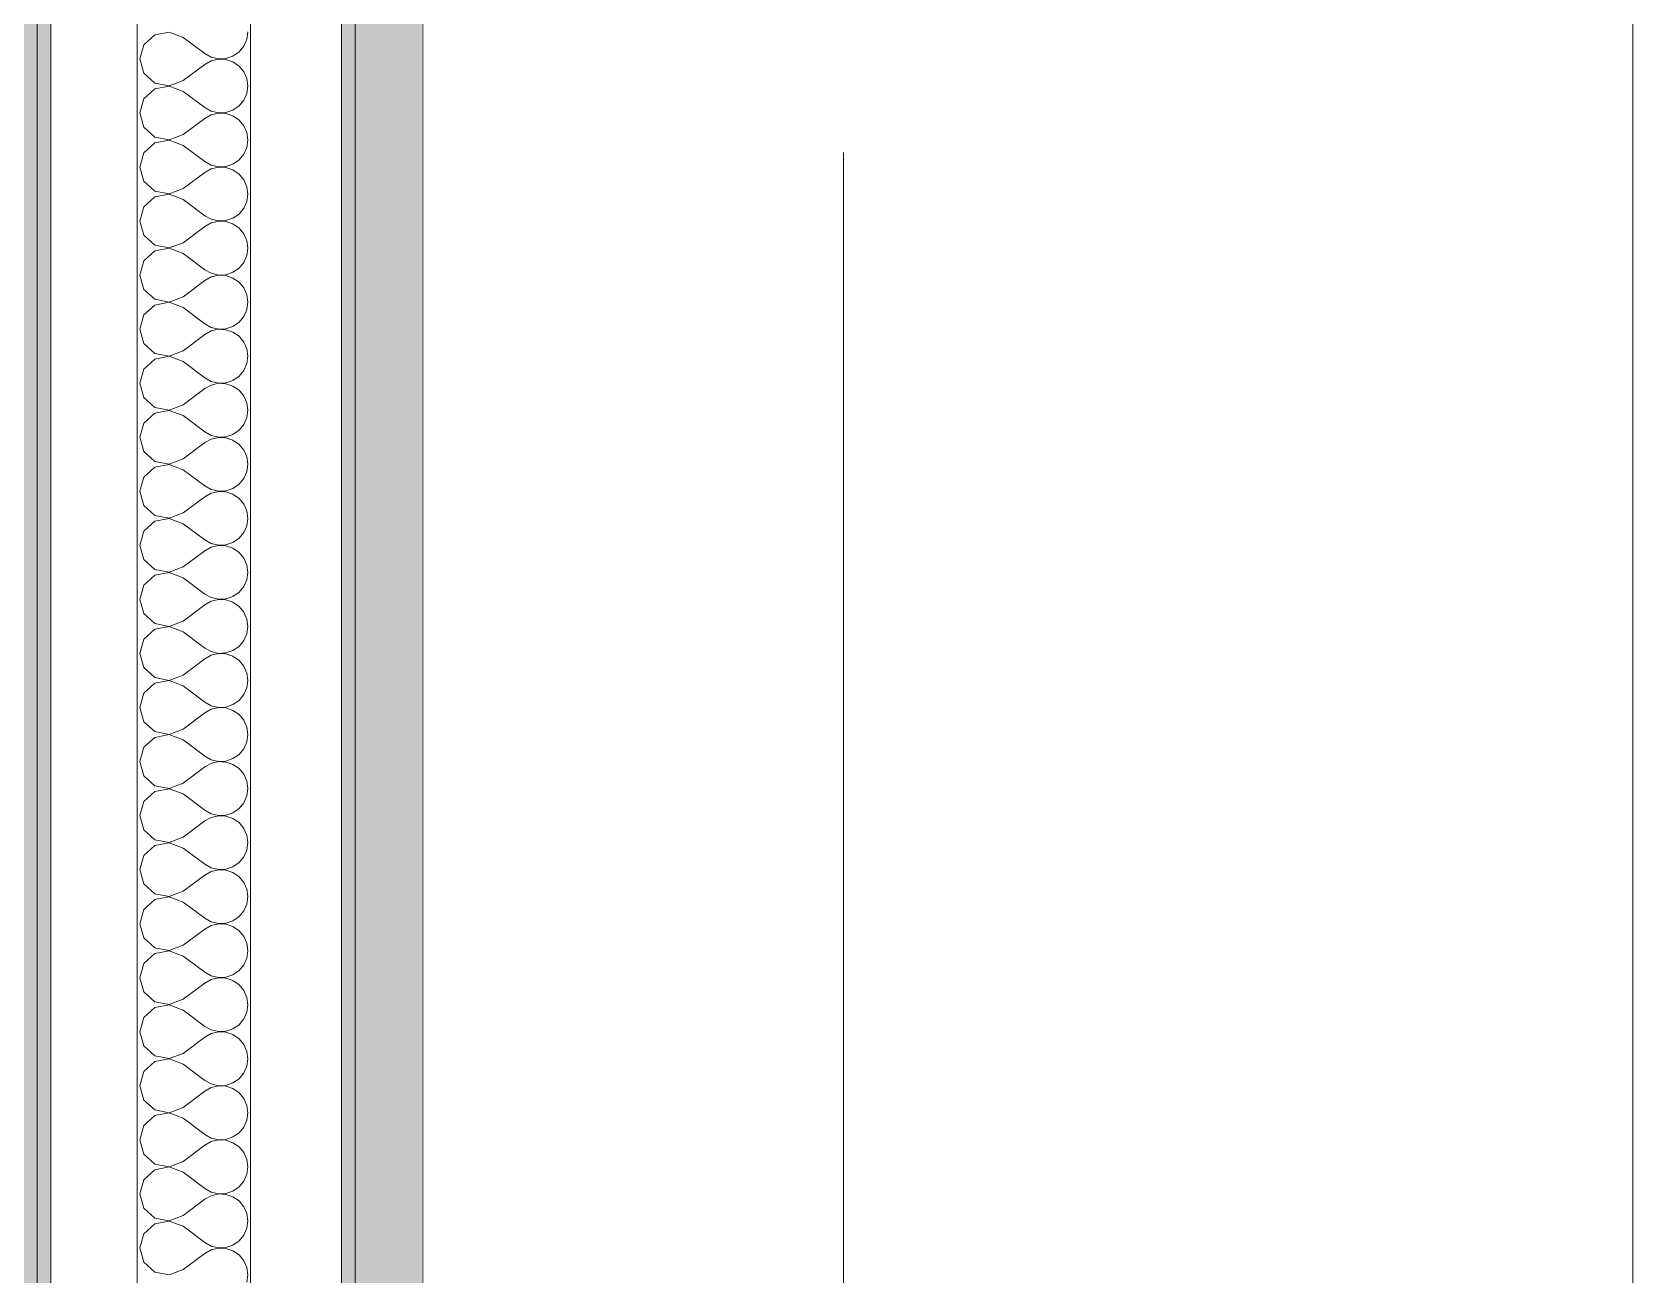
# Model space of a CAD drawing. Header units: millimetres. Extents: x -48147 to 1436659, y -488302 to 18123.
# Drawn here: x 1419576 to 1419928.4, y -478732.8 to -478459 of the extents above; entities that cross this region are included whole.
import ezdxf
from ezdxf.enums import TextEntityAlignment as Align

# ---------------------------------------------------------------- set-up
doc = ezdxf.new("R2010")
doc.units = ezdxf.units.MM
doc.header["$MEASUREMENT"] = 0
doc.linetypes.add('Double Dashed', pattern=[546.805537, 264.583325, -105.833328, 70.555556, -105.833328])
doc.linetypes.add('Wipeout_Contour', pattern=[1000, 0, -1000])
for name, color, linetype in [('A-25-M_Wall_Int', 7, 'Continuous'), ('New_A-15-MG_Structural_Grid_Phase_2', 7, 'Continuous'), ('New_A-25-M_Wall_Int', 7, 'Continuous')]:
    doc.layers.add(name, color=color, linetype=linetype)
doc.layers.add('A-25-M_Wall_Int_Pen_No__87', color=8, linetype='Continuous', lineweight=20)
doc.layers.add('New_A-25-M_Wall_Int_Pen_No__1', color=7, linetype='Continuous', lineweight=13)
doc.layers.add('New_A-15-MG_Structural_Grid_Phase_2_Pen_No__222', color=7, linetype='Continuous', lineweight=13, true_color=0x65af33)
doc.layers.add('New_A-25-M_Wall_Int_Pen_No__107', color=7, linetype='Continuous', lineweight=15, true_color=0xa6a6a6)
doc.styles.add('GENERATED_STYLE_2', font='')
doc.styles.get('GENERATED_STYLE_2').set_extended_font_data('Swis721 BT')

# ---------------------------------------------------------------- blocks, each defined once
blk = doc.blocks.new('*X360', base_point=(1424163.9, -483032.8))
at = {"layer": 'New_A-25-M_Wall_Int_Pen_No__107', "linetype": 'Continuous'}
for p, q in [((1419603, -478459.62), (1419600.6, -478461.81)), ((1419606.2, -478459.01), (1419603, -478459.62)), ((1419609.24, -478460.18), (1419606.2, -478459.01)), ((1419609.24, -478460.18), (1419614, -478463.75)), ((1419622.63, -478462.12), (1419623.3, -478460.61)), ((1419623.3, -478460.61), (1419623.52, -478458.99)), ((1419600.6, -478461.81), (1419599.71, -478464.94)), ((1419599.71, -478464.94), (1419600.6, -478468.07)), ((1419614, -478463.75), (1419615.44, -478464.54)), ((1419615.44, -478464.54), (1419617.04, -478464.92)), ((1419617.04, -478464.96), (1419615.44, -478465.34)), ((1419617.04, -478464.92), (1419618.68, -478464.84)), ((1419618.68, -478465.04), (1419617.04, -478464.96)), ((1419618.68, -478464.84), (1419620.23, -478464.31)), ((1419620.23, -478465.57), (1419618.68, -478465.04)), ((1419620.23, -478464.31), (1419621.59, -478463.38)), ((1419621.59, -478463.38), (1419622.63, -478462.12)), ((1419600.6, -478468.07), (1419603, -478470.26)), ((1419609.24, -478469.7), (1419614, -478466.13)), ((1419615.44, -478465.34), (1419614, -478466.13)), ((1419621.59, -478466.5), (1419620.23, -478465.57)), ((1419622.63, -478467.76), (1419621.59, -478466.5)), ((1419623.3, -478469.27), (1419622.63, -478467.76)), ((1419603, -478471.52), (1419600.6, -478473.72)), ((1419603, -478470.26), (1419606.2, -478470.87)), ((1419606.2, -478470.92), (1419603, -478471.52)), ((1419606.2, -478470.87), (1419609.24, -478469.7)), ((1419609.24, -478472.08), (1419606.2, -478470.92)), ((1419609.24, -478472.08), (1419614, -478475.65)), ((1419623.52, -478470.89), (1419623.3, -478469.27)), ((1419623.3, -478472.52), (1419623.52, -478470.89)), ((1419600.6, -478473.72), (1419599.71, -478476.84)), ((1419614, -478475.65), (1419615.44, -478476.45)), ((1419620.23, -478476.22), (1419621.59, -478475.29)), ((1419621.59, -478475.29), (1419622.63, -478474.02)), ((1419622.63, -478474.02), (1419623.3, -478472.52)), ((1419599.71, -478476.84), (1419600.6, -478479.97)), ((1419609.24, -478481.61), (1419614, -478478.04)), ((1419615.44, -478477.24), (1419614, -478478.04)), ((1419615.44, -478476.45), (1419617.04, -478476.82)), ((1419617.04, -478476.87), (1419615.44, -478477.24)), ((1419617.04, -478476.82), (1419618.68, -478476.74)), ((1419618.68, -478476.95), (1419617.04, -478476.87)), ((1419618.68, -478476.74), (1419620.23, -478476.22)), ((1419620.23, -478477.47), (1419618.68, -478476.95)), ((1419621.59, -478478.4), (1419620.23, -478477.47)), ((1419622.63, -478479.67), (1419621.59, -478478.4)), ((1419600.6, -478479.97), (1419603, -478482.17)), ((1419603, -478482.17), (1419606.2, -478482.77)), ((1419606.2, -478482.77), (1419609.24, -478481.61)), ((1419623.3, -478481.17), (1419622.63, -478479.67)), ((1419623.52, -478482.8), (1419623.3, -478481.17)), ((1419623.3, -478484.42), (1419623.52, -478482.8)), ((1419600.6, -478485.62), (1419599.71, -478488.75)), ((1419603, -478483.43), (1419600.6, -478485.62)), ((1419606.2, -478482.82), (1419603, -478483.43)), ((1419609.24, -478483.99), (1419606.2, -478482.82)), ((1419609.24, -478483.99), (1419614, -478487.56)), ((1419621.59, -478487.19), (1419622.63, -478485.93)), ((1419622.63, -478485.93), (1419623.3, -478484.42)), ((1419599.71, -478488.75), (1419600.6, -478491.88)), ((1419614, -478487.56), (1419615.44, -478488.35)), ((1419615.44, -478489.15), (1419614, -478489.94)), ((1419615.44, -478488.35), (1419617.04, -478488.73)), ((1419617.04, -478488.77), (1419615.44, -478489.15)), ((1419617.04, -478488.73), (1419618.68, -478488.65)), ((1419618.68, -478488.85), (1419617.04, -478488.77)), ((1419618.68, -478488.65), (1419620.23, -478488.12)), ((1419620.23, -478489.38), (1419618.68, -478488.85)), ((1419620.23, -478488.12), (1419621.59, -478487.19)), ((1419621.59, -478490.31), (1419620.23, -478489.38)), ((1419600.6, -478491.88), (1419603, -478494.07)), ((1419609.24, -478493.51), (1419614, -478489.94)), ((1419622.63, -478491.57), (1419621.59, -478490.31)), ((1419623.3, -478493.08), (1419622.63, -478491.57)), ((1419623.52, -478494.7), (1419623.3, -478493.08)), ((1419603, -478495.33), (1419600.6, -478497.52)), ((1419603, -478494.07), (1419606.2, -478494.68)), ((1419606.2, -478494.73), (1419603, -478495.33)), ((1419606.2, -478494.68), (1419609.24, -478493.51)), ((1419609.24, -478495.89), (1419606.2, -478494.73)), ((1419609.24, -478495.89), (1419614, -478499.46)), ((1419622.63, -478497.83), (1419623.3, -478496.33)), ((1419623.3, -478496.33), (1419623.52, -478494.7)), ((1419600.6, -478497.52), (1419599.71, -478500.65)), ((1419614, -478499.46), (1419615.44, -478500.26)), ((1419615.44, -478500.26), (1419617.04, -478500.63)), ((1419618.68, -478500.55), (1419620.23, -478500.03)), ((1419620.23, -478500.03), (1419621.59, -478499.1)), ((1419621.59, -478499.1), (1419622.63, -478497.83)), ((1419599.71, -478500.65), (1419600.6, -478503.78)), ((1419600.6, -478503.78), (1419603, -478505.98)), ((1419609.24, -478505.42), (1419614, -478501.84)), ((1419615.44, -478501.05), (1419614, -478501.84)), ((1419617.04, -478500.68), (1419615.44, -478501.05)), ((1419617.04, -478500.63), (1419618.68, -478500.55)), ((1419618.68, -478500.76), (1419617.04, -478500.68)), ((1419620.23, -478501.28), (1419618.68, -478500.76)), ((1419621.59, -478502.21), (1419620.23, -478501.28)), ((1419622.63, -478503.48), (1419621.59, -478502.21)), ((1419623.3, -478504.98), (1419622.63, -478503.48)), ((1419603, -478507.23), (1419600.6, -478509.43)), ((1419603, -478505.98), (1419606.2, -478506.58)), ((1419606.2, -478506.63), (1419603, -478507.23)), ((1419606.2, -478506.58), (1419609.24, -478505.42)), ((1419609.24, -478507.8), (1419606.2, -478506.63)), ((1419623.52, -478506.61), (1419623.3, -478504.98)), ((1419623.3, -478508.23), (1419623.52, -478506.61)), ((1419600.6, -478509.43), (1419599.71, -478512.56)), ((1419609.24, -478507.8), (1419614, -478511.37)), ((1419620.23, -478511.93), (1419621.59, -478511)), ((1419621.59, -478511), (1419622.63, -478509.74)), ((1419622.63, -478509.74), (1419623.3, -478508.23)), ((1419599.71, -478512.56), (1419600.6, -478515.69)), ((1419609.24, -478517.32), (1419614, -478513.75)), ((1419614, -478511.37), (1419615.44, -478512.16)), ((1419615.44, -478512.95), (1419614, -478513.75)), ((1419615.44, -478512.16), (1419617.04, -478512.53)), ((1419617.04, -478512.58), (1419615.44, -478512.95)), ((1419617.04, -478512.53), (1419618.68, -478512.46)), ((1419618.68, -478512.66), (1419617.04, -478512.58)), ((1419618.68, -478512.46), (1419620.23, -478511.93)), ((1419620.23, -478513.19), (1419618.68, -478512.66)), ((1419621.59, -478514.12), (1419620.23, -478513.19)), ((1419622.63, -478515.38), (1419621.59, -478514.12)), ((1419600.6, -478515.69), (1419603, -478517.88)), ((1419603, -478517.88), (1419606.2, -478518.49)), ((1419606.2, -478518.49), (1419609.24, -478517.32)), ((1419623.3, -478516.88), (1419622.63, -478515.38)), ((1419623.52, -478518.51), (1419623.3, -478516.88)), ((1419600.6, -478521.33), (1419599.71, -478524.46)), ((1419603, -478519.14), (1419600.6, -478521.33)), ((1419606.2, -478518.54), (1419603, -478519.14)), ((1419609.24, -478519.7), (1419606.2, -478518.54)), ((1419609.24, -478519.7), (1419614, -478523.27)), ((1419622.63, -478521.64), (1419623.3, -478520.14)), ((1419623.3, -478520.14), (1419623.52, -478518.51)), ((1419599.71, -478524.46), (1419600.6, -478527.59)), ((1419614, -478523.27), (1419615.44, -478524.07)), ((1419615.44, -478524.86), (1419614, -478525.65)), ((1419615.44, -478524.07), (1419617.04, -478524.44)), ((1419617.04, -478524.49), (1419615.44, -478524.86)), ((1419617.04, -478524.44), (1419618.68, -478524.36)), ((1419618.68, -478524.57), (1419617.04, -478524.49)), ((1419618.68, -478524.36), (1419620.23, -478523.84)), ((1419620.23, -478525.09), (1419618.68, -478524.57)), ((1419620.23, -478523.84), (1419621.59, -478522.91)), ((1419621.59, -478526.02), (1419620.23, -478525.09)), ((1419621.59, -478522.91), (1419622.63, -478521.64)), ((1419600.6, -478527.59), (1419603, -478529.79)), ((1419609.24, -478529.23), (1419614, -478525.65)), ((1419622.63, -478527.29), (1419621.59, -478526.02)), ((1419623.3, -478528.79), (1419622.63, -478527.29)), ((1419603, -478531.04), (1419600.6, -478533.24)), ((1419603, -478529.79), (1419606.2, -478530.39)), ((1419606.2, -478530.44), (1419603, -478531.04)), ((1419606.2, -478530.39), (1419609.24, -478529.23)), ((1419609.24, -478531.61), (1419606.2, -478530.44)), ((1419609.24, -478531.61), (1419614, -478535.18)), ((1419622.63, -478533.55), (1419623.3, -478532.04)), ((1419623.52, -478530.42), (1419623.3, -478528.79)), ((1419623.3, -478532.04), (1419623.52, -478530.42)), ((1419600.6, -478533.24), (1419599.71, -478536.37)), ((1419614, -478535.18), (1419615.44, -478535.97)), ((1419620.23, -478535.74), (1419621.59, -478534.81)), ((1419621.59, -478534.81), (1419622.63, -478533.55)), ((1419599.71, -478536.37), (1419600.6, -478539.5)), ((1419609.24, -478541.13), (1419614, -478537.56)), ((1419615.44, -478536.76), (1419614, -478537.56)), ((1419615.44, -478535.97), (1419617.04, -478536.34)), ((1419617.04, -478536.39), (1419615.44, -478536.76)), ((1419617.04, -478536.34), (1419618.68, -478536.26)), ((1419618.68, -478536.47), (1419617.04, -478536.39)), ((1419618.68, -478536.26), (1419620.23, -478535.74)), ((1419620.23, -478537), (1419618.68, -478536.47)), ((1419621.59, -478537.93), (1419620.23, -478537)), ((1419622.63, -478539.19), (1419621.59, -478537.93)), ((1419623.3, -478540.69), (1419622.63, -478539.19)), ((1419600.6, -478539.5), (1419603, -478541.69)), ((1419603, -478541.69), (1419606.2, -478542.3)), ((1419606.2, -478542.34), (1419603, -478542.95)), ((1419606.2, -478542.3), (1419609.24, -478541.13)), ((1419609.24, -478543.51), (1419606.2, -478542.34)), ((1419623.52, -478542.32), (1419623.3, -478540.69)), ((1419623.3, -478543.95), (1419623.52, -478542.32)), ((1419600.6, -478545.14), (1419599.71, -478548.27)), ((1419603, -478542.95), (1419600.6, -478545.14)), ((1419609.24, -478543.51), (1419614, -478547.08)), ((1419621.59, -478546.71), (1419622.63, -478545.45)), ((1419622.63, -478545.45), (1419623.3, -478543.95)), ((1419599.71, -478548.27), (1419600.6, -478551.4)), ((1419609.24, -478553.04), (1419614, -478549.46)), ((1419614, -478547.08), (1419615.44, -478547.88)), ((1419615.44, -478548.67), (1419614, -478549.46)), ((1419615.44, -478547.88), (1419617.04, -478548.25)), ((1419617.04, -478548.3), (1419615.44, -478548.67)), ((1419617.04, -478548.25), (1419618.68, -478548.17)), ((1419618.68, -478548.38), (1419617.04, -478548.3)), ((1419618.68, -478548.17), (1419620.23, -478547.64)), ((1419620.23, -478548.9), (1419618.68, -478548.38)), ((1419620.23, -478547.64), (1419621.59, -478546.71)), ((1419621.59, -478549.83), (1419620.23, -478548.9)), ((1419600.6, -478551.4), (1419603, -478553.6)), ((1419606.2, -478554.2), (1419609.24, -478553.04)), ((1419622.63, -478551.1), (1419621.59, -478549.83)), ((1419623.3, -478552.6), (1419622.63, -478551.1)), ((1419623.52, -478554.23), (1419623.3, -478552.6)), ((1419603, -478554.85), (1419600.6, -478557.05)), ((1419603, -478553.6), (1419606.2, -478554.2)), ((1419606.2, -478554.25), (1419603, -478554.85)), ((1419609.24, -478555.42), (1419606.2, -478554.25)), ((1419609.24, -478555.42), (1419614, -478558.99)), ((1419622.63, -478557.35), (1419623.3, -478555.85)), ((1419623.3, -478555.85), (1419623.52, -478554.23)), ((1419600.6, -478557.05), (1419599.71, -478560.18)), ((1419599.71, -478560.18), (1419600.6, -478563.31)), ((1419614, -478558.99), (1419615.44, -478559.78)), ((1419615.44, -478559.78), (1419617.04, -478560.15)), ((1419617.04, -478560.2), (1419615.44, -478560.57)), ((1419617.04, -478560.15), (1419618.68, -478560.07)), ((1419618.68, -478560.28), (1419617.04, -478560.2)), ((1419618.68, -478560.07), (1419620.23, -478559.55)), ((1419620.23, -478560.81), (1419618.68, -478560.28)), ((1419620.23, -478559.55), (1419621.59, -478558.62)), ((1419621.59, -478558.62), (1419622.63, -478557.35)), ((1419600.6, -478563.31), (1419603, -478565.5)), ((1419609.24, -478564.94), (1419614, -478561.37)), ((1419615.44, -478560.57), (1419614, -478561.37)), ((1419621.59, -478561.74), (1419620.23, -478560.81)), ((1419622.63, -478563), (1419621.59, -478561.74)), ((1419623.3, -478564.5), (1419622.63, -478563)), ((1419603, -478566.76), (1419600.6, -478568.95)), ((1419603, -478565.5), (1419606.2, -478566.11)), ((1419606.2, -478566.15), (1419603, -478566.76)), ((1419606.2, -478566.11), (1419609.24, -478564.94)), ((1419609.24, -478567.32), (1419606.2, -478566.15)), ((1419609.24, -478567.32), (1419614, -478570.89)), ((1419623.52, -478566.13), (1419623.3, -478564.5)), ((1419623.3, -478567.76), (1419623.52, -478566.13)), ((1419600.6, -478568.95), (1419599.71, -478572.08)), ((1419614, -478570.89), (1419615.44, -478571.69)), ((1419620.23, -478571.45), (1419621.59, -478570.52)), ((1419621.59, -478570.52), (1419622.63, -478569.26)), ((1419622.63, -478569.26), (1419623.3, -478567.76)), ((1419599.71, -478572.08), (1419600.6, -478575.21)), ((1419609.24, -478576.84), (1419614, -478573.27)), ((1419615.44, -478572.48), (1419614, -478573.27)), ((1419615.44, -478571.69), (1419617.04, -478572.06)), ((1419617.04, -478572.11), (1419615.44, -478572.48)), ((1419617.04, -478572.06), (1419618.68, -478571.98)), ((1419618.68, -478572.19), (1419617.04, -478572.11)), ((1419618.68, -478571.98), (1419620.23, -478571.45)), ((1419620.23, -478572.71), (1419618.68, -478572.19)), ((1419621.59, -478573.64), (1419620.23, -478572.71)), ((1419622.63, -478574.91), (1419621.59, -478573.64)), ((1419600.6, -478575.21), (1419603, -478577.41)), ((1419603, -478577.41), (1419606.2, -478578.01)), ((1419606.2, -478578.01), (1419609.24, -478576.84)), ((1419623.3, -478576.41), (1419622.63, -478574.91)), ((1419623.52, -478578.04), (1419623.3, -478576.41)), ((1419600.6, -478580.86), (1419599.71, -478583.99)), ((1419603, -478578.66), (1419600.6, -478580.86)), ((1419606.2, -478578.06), (1419603, -478578.66)), ((1419609.24, -478579.23), (1419606.2, -478578.06)), ((1419609.24, -478579.23), (1419614, -478582.8)), ((1419621.59, -478582.43), (1419622.63, -478581.16)), ((1419622.63, -478581.16), (1419623.3, -478579.66)), ((1419623.3, -478579.66), (1419623.52, -478578.04)), ((1419599.71, -478583.99), (1419600.6, -478587.12)), ((1419614, -478582.8), (1419615.44, -478583.59)), ((1419615.44, -478584.38), (1419614, -478585.18)), ((1419615.44, -478583.59), (1419617.04, -478583.96)), ((1419617.04, -478584.01), (1419615.44, -478584.38)), ((1419617.04, -478583.96), (1419618.68, -478583.88)), ((1419618.68, -478584.09), (1419617.04, -478584.01)), ((1419618.68, -478583.88), (1419620.23, -478583.36)), ((1419620.23, -478584.62), (1419618.68, -478584.09)), ((1419620.23, -478583.36), (1419621.59, -478582.43)), ((1419621.59, -478585.55), (1419620.23, -478584.62)), ((1419600.6, -478587.12), (1419603, -478589.31)), ((1419609.24, -478588.75), (1419614, -478585.18)), ((1419622.63, -478586.81), (1419621.59, -478585.55)), ((1419623.3, -478588.31), (1419622.63, -478586.81)), ((1419623.52, -478589.94), (1419623.3, -478588.31)), ((1419603, -478590.57), (1419600.6, -478592.76)), ((1419603, -478589.31), (1419606.2, -478589.92)), ((1419606.2, -478589.96), (1419603, -478590.57)), ((1419606.2, -478589.92), (1419609.24, -478588.75)), ((1419609.24, -478591.13), (1419606.2, -478589.96)), ((1419609.24, -478591.13), (1419614, -478594.7)), ((1419622.63, -478593.07), (1419623.3, -478591.57)), ((1419623.3, -478591.57), (1419623.52, -478589.94)), ((1419600.6, -478592.76), (1419599.71, -478595.89)), ((1419614, -478594.7), (1419615.44, -478595.5)), ((1419615.44, -478595.5), (1419617.04, -478595.87)), ((1419618.68, -478595.79), (1419620.23, -478595.26)), ((1419620.23, -478595.26), (1419621.59, -478594.33)), ((1419621.59, -478594.33), (1419622.63, -478593.07)), ((1419599.71, -478595.89), (1419600.6, -478599.02)), ((1419600.6, -478599.02), (1419603, -478601.22)), ((1419609.24, -478600.65), (1419614, -478597.08)), ((1419615.44, -478596.29), (1419614, -478597.08)), ((1419617.04, -478595.92), (1419615.44, -478596.29)), ((1419617.04, -478595.87), (1419618.68, -478595.79)), ((1419618.68, -478596), (1419617.04, -478595.92)), ((1419620.23, -478596.52), (1419618.68, -478596)), ((1419621.59, -478597.45), (1419620.23, -478596.52)), ((1419622.63, -478598.72), (1419621.59, -478597.45)), ((1419623.3, -478600.22), (1419622.63, -478598.72)), ((1419603, -478602.47), (1419600.6, -478604.67)), ((1419603, -478601.22), (1419606.2, -478601.82)), ((1419606.2, -478601.87), (1419603, -478602.47)), ((1419606.2, -478601.82), (1419609.24, -478600.65)), ((1419609.24, -478603.04), (1419606.2, -478601.87)), ((1419623.52, -478601.84), (1419623.3, -478600.22)), ((1419623.3, -478603.47), (1419623.52, -478601.84)), ((1419600.6, -478604.67), (1419599.71, -478607.8)), ((1419609.24, -478603.04), (1419614, -478606.61)), ((1419621.59, -478606.24), (1419622.63, -478604.97)), ((1419622.63, -478604.97), (1419623.3, -478603.47)), ((1419599.71, -478607.8), (1419600.6, -478610.93)), ((1419609.24, -478612.56), (1419614, -478608.99)), ((1419614, -478606.61), (1419615.44, -478607.4)), ((1419615.44, -478608.19), (1419614, -478608.99)), ((1419615.44, -478607.4), (1419617.04, -478607.77)), ((1419617.04, -478607.82), (1419615.44, -478608.19)), ((1419617.04, -478607.77), (1419618.68, -478607.69)), ((1419618.68, -478607.9), (1419617.04, -478607.82)), ((1419618.68, -478607.69), (1419620.23, -478607.17)), ((1419620.23, -478608.43), (1419618.68, -478607.9)), ((1419620.23, -478607.17), (1419621.59, -478606.24)), ((1419621.59, -478609.36), (1419620.23, -478608.43)), ((1419622.63, -478610.62), (1419621.59, -478609.36)), ((1419600.6, -478610.93), (1419603, -478613.12)), ((1419603, -478613.12), (1419606.2, -478613.73)), ((1419606.2, -478613.73), (1419609.24, -478612.56)), ((1419623.3, -478612.12), (1419622.63, -478610.62)), ((1419623.52, -478613.75), (1419623.3, -478612.12)), ((1419600.6, -478616.57), (1419599.71, -478619.7)), ((1419603, -478614.38), (1419600.6, -478616.57)), ((1419606.2, -478613.77), (1419603, -478614.38)), ((1419609.24, -478614.94), (1419606.2, -478613.77)), ((1419609.24, -478614.94), (1419614, -478618.51)), ((1419622.63, -478616.88), (1419623.3, -478615.38)), ((1419623.3, -478615.38), (1419623.52, -478613.75)), ((1419599.71, -478619.7), (1419600.6, -478622.83)), ((1419614, -478618.51), (1419615.44, -478619.31)), ((1419615.44, -478620.1), (1419614, -478620.89)), ((1419615.44, -478619.31), (1419617.04, -478619.68)), ((1419617.04, -478619.73), (1419615.44, -478620.1)), ((1419617.04, -478619.68), (1419618.68, -478619.6)), ((1419618.68, -478619.81), (1419617.04, -478619.73)), ((1419618.68, -478619.6), (1419620.23, -478619.07)), ((1419620.23, -478620.33), (1419618.68, -478619.81)), ((1419620.23, -478619.07), (1419621.59, -478618.14)), ((1419621.59, -478618.14), (1419622.63, -478616.88)), ((1419600.6, -478622.83), (1419603, -478625.03)), ((1419609.24, -478624.46), (1419614, -478620.89)), ((1419621.59, -478621.26), (1419620.23, -478620.33)), ((1419622.63, -478622.52), (1419621.59, -478621.26)), ((1419623.3, -478624.03), (1419622.63, -478622.52)), ((1419603, -478626.28), (1419600.6, -478628.48)), ((1419603, -478625.03), (1419606.2, -478625.63)), ((1419606.2, -478625.68), (1419603, -478626.28)), ((1419606.2, -478625.63), (1419609.24, -478624.46)), ((1419609.24, -478626.84), (1419606.2, -478625.68)), ((1419609.24, -478626.84), (1419614, -478630.42)), ((1419622.63, -478628.78), (1419623.3, -478627.28)), ((1419623.52, -478625.65), (1419623.3, -478624.03)), ((1419623.3, -478627.28), (1419623.52, -478625.65)), ((1419600.6, -478628.48), (1419599.71, -478631.61)), ((1419614, -478630.42), (1419615.44, -478631.21)), ((1419620.23, -478630.98), (1419621.59, -478630.05)), ((1419621.59, -478630.05), (1419622.63, -478628.78)), ((1419599.71, -478631.61), (1419600.6, -478634.74)), ((1419609.24, -478636.37), (1419614, -478632.8)), ((1419615.44, -478632), (1419614, -478632.8)), ((1419615.44, -478631.21), (1419617.04, -478631.58)), ((1419617.04, -478631.63), (1419615.44, -478632)), ((1419617.04, -478631.58), (1419618.68, -478631.5)), ((1419618.68, -478631.71), (1419617.04, -478631.63)), ((1419618.68, -478631.5), (1419620.23, -478630.98)), ((1419620.23, -478632.23), (1419618.68, -478631.71)), ((1419621.59, -478633.16), (1419620.23, -478632.23)), ((1419622.63, -478634.43), (1419621.59, -478633.16)), ((1419600.6, -478634.74), (1419603, -478636.93)), ((1419603, -478636.93), (1419606.2, -478637.53)), ((1419606.2, -478637.58), (1419603, -478638.19)), ((1419606.2, -478637.53), (1419609.24, -478636.37)), ((1419609.24, -478638.75), (1419606.2, -478637.58)), ((1419623.3, -478635.93), (1419622.63, -478634.43)), ((1419623.52, -478637.56), (1419623.3, -478635.93)), ((1419623.3, -478639.19), (1419623.52, -478637.56)), ((1419600.6, -478640.38), (1419599.71, -478643.51)), ((1419603, -478638.19), (1419600.6, -478640.38)), ((1419609.24, -478638.75), (1419614, -478642.32)), ((1419621.59, -478641.95), (1419622.63, -478640.69)), ((1419622.63, -478640.69), (1419623.3, -478639.19)), ((1419599.71, -478643.51), (1419600.6, -478646.64)), ((1419609.24, -478648.27), (1419614, -478644.7)), ((1419614, -478642.32), (1419615.44, -478643.12)), ((1419615.44, -478643.91), (1419614, -478644.7)), ((1419615.44, -478643.12), (1419617.04, -478643.49)), ((1419617.04, -478643.54), (1419615.44, -478643.91)), ((1419617.04, -478643.49), (1419618.68, -478643.41)), ((1419618.68, -478643.61), (1419617.04, -478643.54)), ((1419618.68, -478643.41), (1419620.23, -478642.88)), ((1419620.23, -478644.14), (1419618.68, -478643.61)), ((1419620.23, -478642.88), (1419621.59, -478641.95)), ((1419621.59, -478645.07), (1419620.23, -478644.14)), ((1419600.6, -478646.64), (1419603, -478648.84)), ((1419606.2, -478649.44), (1419609.24, -478648.27)), ((1419622.63, -478646.33), (1419621.59, -478645.07)), ((1419623.3, -478647.84), (1419622.63, -478646.33)), ((1419623.52, -478649.46), (1419623.3, -478647.84)), ((1419603, -478650.09), (1419600.6, -478652.29)), ((1419603, -478648.84), (1419606.2, -478649.44)), ((1419606.2, -478649.49), (1419603, -478650.09)), ((1419609.24, -478650.65), (1419606.2, -478649.49)), ((1419609.24, -478650.65), (1419614, -478654.23)), ((1419622.63, -478652.59), (1419623.3, -478651.09)), ((1419623.3, -478651.09), (1419623.52, -478649.46)), ((1419600.6, -478652.29), (1419599.71, -478655.42)), ((1419599.71, -478655.42), (1419600.6, -478658.55)), ((1419614, -478654.23), (1419615.44, -478655.02)), ((1419615.44, -478655.02), (1419617.04, -478655.39)), ((1419617.04, -478655.44), (1419615.44, -478655.81)), ((1419617.04, -478655.39), (1419618.68, -478655.31)), ((1419618.68, -478655.52), (1419617.04, -478655.44)), ((1419618.68, -478655.31), (1419620.23, -478654.79)), ((1419620.23, -478654.79), (1419621.59, -478653.86)), ((1419621.59, -478653.86), (1419622.63, -478652.59)), ((1419600.6, -478658.55), (1419603, -478660.74)), ((1419609.24, -478660.18), (1419614, -478656.61)), ((1419615.44, -478655.81), (1419614, -478656.61)), ((1419620.23, -478656.04), (1419618.68, -478655.52)), ((1419621.59, -478656.97), (1419620.23, -478656.04)), ((1419622.63, -478658.24), (1419621.59, -478656.97)), ((1419623.3, -478659.74), (1419622.63, -478658.24)), ((1419603, -478662), (1419600.6, -478664.19)), ((1419603, -478660.74), (1419606.2, -478661.34)), ((1419606.2, -478661.39), (1419603, -478662)), ((1419606.2, -478661.34), (1419609.24, -478660.18)), ((1419609.24, -478662.56), (1419606.2, -478661.39)), ((1419609.24, -478662.56), (1419614, -478666.13)), ((1419623.52, -478661.37), (1419623.3, -478659.74)), ((1419623.3, -478662.99), (1419623.52, -478661.37)), ((1419600.6, -478664.19), (1419599.71, -478667.32)), ((1419620.23, -478666.69), (1419621.59, -478665.76)), ((1419621.59, -478665.76), (1419622.63, -478664.5)), ((1419622.63, -478664.5), (1419623.3, -478662.99)), ((1419599.71, -478667.32), (1419600.6, -478670.45)), ((1419609.24, -478672.08), (1419614, -478668.51)), ((1419614, -478666.13), (1419615.44, -478666.92)), ((1419615.44, -478667.72), (1419614, -478668.51)), ((1419615.44, -478666.92), (1419617.04, -478667.3)), ((1419617.04, -478667.34), (1419615.44, -478667.72)), ((1419617.04, -478667.3), (1419618.68, -478667.22)), ((1419618.68, -478667.42), (1419617.04, -478667.34)), ((1419618.68, -478667.22), (1419620.23, -478666.69)), ((1419620.23, -478667.95), (1419618.68, -478667.42)), ((1419621.59, -478668.88), (1419620.23, -478667.95)), ((1419622.63, -478670.14), (1419621.59, -478668.88)), ((1419600.6, -478670.45), (1419603, -478672.64)), ((1419603, -478672.64), (1419606.2, -478673.25)), ((1419606.2, -478673.25), (1419609.24, -478672.08)), ((1419623.3, -478671.65), (1419622.63, -478670.14)), ((1419623.52, -478673.27), (1419623.3, -478671.65)), ((1419600.6, -478676.1), (1419599.71, -478679.23)), ((1419603, -478673.9), (1419600.6, -478676.1)), ((1419606.2, -478673.3), (1419603, -478673.9)), ((1419609.24, -478674.46), (1419606.2, -478673.3)), ((1419609.24, -478674.46), (1419614, -478678.04)), ((1419621.59, -478677.67), (1419622.63, -478676.4)), ((1419622.63, -478676.4), (1419623.3, -478674.9)), ((1419623.3, -478674.9), (1419623.52, -478673.27)), ((1419599.71, -478679.23), (1419600.6, -478682.35)), ((1419614, -478678.04), (1419615.44, -478678.83)), ((1419615.44, -478679.62), (1419614, -478680.42)), ((1419615.44, -478678.83), (1419617.04, -478679.2)), ((1419617.04, -478679.25), (1419615.44, -478679.62)), ((1419617.04, -478679.2), (1419618.68, -478679.12)), ((1419618.68, -478679.33), (1419617.04, -478679.25)), ((1419618.68, -478679.12), (1419620.23, -478678.6)), ((1419620.23, -478679.85), (1419618.68, -478679.33)), ((1419620.23, -478678.6), (1419621.59, -478677.67)), ((1419621.59, -478680.78), (1419620.23, -478679.85)), ((1419600.6, -478682.35), (1419603, -478684.55)), ((1419609.24, -478683.99), (1419614, -478680.42)), ((1419622.63, -478682.05), (1419621.59, -478680.78)), ((1419623.3, -478683.55), (1419622.63, -478682.05)), ((1419623.52, -478685.18), (1419623.3, -478683.55)), ((1419603, -478685.81), (1419600.6, -478688)), ((1419603, -478684.55), (1419606.2, -478685.15)), ((1419606.2, -478685.2), (1419603, -478685.81)), ((1419606.2, -478685.15), (1419609.24, -478683.99)), ((1419609.24, -478686.37), (1419606.2, -478685.2)), ((1419609.24, -478686.37), (1419614, -478689.94)), ((1419622.63, -478688.31), (1419623.3, -478686.8)), ((1419623.3, -478686.8), (1419623.52, -478685.18)), ((1419600.6, -478688), (1419599.71, -478691.13)), ((1419614, -478689.94), (1419615.44, -478690.73)), ((1419615.44, -478690.73), (1419617.04, -478691.11)), ((1419618.68, -478691.03), (1419620.23, -478690.5)), ((1419620.23, -478690.5), (1419621.59, -478689.57)), ((1419621.59, -478689.57), (1419622.63, -478688.31)), ((1419599.71, -478691.13), (1419600.6, -478694.26)), ((1419600.6, -478694.26), (1419603, -478696.45)), ((1419609.24, -478695.89), (1419614, -478692.32)), ((1419615.44, -478691.53), (1419614, -478692.32)), ((1419617.04, -478691.15), (1419615.44, -478691.53)), ((1419617.04, -478691.11), (1419618.68, -478691.03)), ((1419618.68, -478691.23), (1419617.04, -478691.15)), ((1419620.23, -478691.76), (1419618.68, -478691.23)), ((1419621.59, -478692.69), (1419620.23, -478691.76)), ((1419622.63, -478693.95), (1419621.59, -478692.69)), ((1419623.3, -478695.46), (1419622.63, -478693.95)), ((1419603, -478697.71), (1419600.6, -478699.91)), ((1419603, -478696.45), (1419606.2, -478697.06)), ((1419606.2, -478697.11), (1419603, -478697.71)), ((1419606.2, -478697.06), (1419609.24, -478695.89)), ((1419609.24, -478698.27), (1419606.2, -478697.11)), ((1419623.52, -478697.08), (1419623.3, -478695.46)), ((1419623.3, -478698.71), (1419623.52, -478697.08)), ((1419600.6, -478699.91), (1419599.71, -478703.04)), ((1419609.24, -478698.27), (1419614, -478701.84)), ((1419621.59, -478701.48), (1419622.63, -478700.21)), ((1419622.63, -478700.21), (1419623.3, -478698.71)), ((1419599.71, -478703.04), (1419600.6, -478706.16)), ((1419609.24, -478707.8), (1419614, -478704.23)), ((1419614, -478701.84), (1419615.44, -478702.64)), ((1419615.44, -478703.43), (1419614, -478704.23)), ((1419615.44, -478702.64), (1419617.04, -478703.01)), ((1419617.04, -478703.06), (1419615.44, -478703.43)), ((1419617.04, -478703.01), (1419618.68, -478702.93)), ((1419618.68, -478703.14), (1419617.04, -478703.06)), ((1419618.68, -478702.93), (1419620.23, -478702.41)), ((1419620.23, -478703.66), (1419618.68, -478703.14)), ((1419620.23, -478702.41), (1419621.59, -478701.48)), ((1419621.59, -478704.59), (1419620.23, -478703.66)), ((1419622.63, -478705.86), (1419621.59, -478704.59)), ((1419600.6, -478706.16), (1419603, -478708.36)), ((1419603, -478708.36), (1419606.2, -478708.96)), ((1419606.2, -478708.96), (1419609.24, -478707.8)), ((1419623.3, -478707.36), (1419622.63, -478705.86)), ((1419623.52, -478708.99), (1419623.3, -478707.36)), ((1419600.6, -478711.81), (1419599.71, -478714.94)), ((1419603, -478709.62), (1419600.6, -478711.81)), ((1419606.2, -478709.01), (1419603, -478709.62)), ((1419609.24, -478710.18), (1419606.2, -478709.01)), ((1419609.24, -478710.18), (1419614, -478713.75)), ((1419622.63, -478712.12), (1419623.3, -478710.61)), ((1419623.3, -478710.61), (1419623.52, -478708.99)), ((1419599.71, -478714.94), (1419600.6, -478718.07)), ((1419614, -478713.75), (1419615.44, -478714.54)), ((1419615.44, -478715.34), (1419614, -478716.13)), ((1419615.44, -478714.54), (1419617.04, -478714.92)), ((1419617.04, -478714.96), (1419615.44, -478715.34)), ((1419617.04, -478714.92), (1419618.68, -478714.84)), ((1419618.68, -478715.04), (1419617.04, -478714.96)), ((1419618.68, -478714.84), (1419620.23, -478714.31)), ((1419620.23, -478715.57), (1419618.68, -478715.04)), ((1419620.23, -478714.31), (1419621.59, -478713.38)), ((1419621.59, -478713.38), (1419622.63, -478712.12)), ((1419600.6, -478718.07), (1419603, -478720.26)), ((1419609.24, -478719.7), (1419614, -478716.13)), ((1419621.59, -478716.5), (1419620.23, -478715.57)), ((1419622.63, -478717.76), (1419621.59, -478716.5)), ((1419623.3, -478719.27), (1419622.63, -478717.76)), ((1419603, -478721.52), (1419600.6, -478723.72)), ((1419603, -478720.26), (1419606.2, -478720.87)), ((1419606.2, -478720.92), (1419603, -478721.52)), ((1419606.2, -478720.87), (1419609.24, -478719.7)), ((1419609.24, -478722.08), (1419606.2, -478720.92)), ((1419609.24, -478722.08), (1419614, -478725.65)), ((1419623.52, -478720.89), (1419623.3, -478719.27)), ((1419623.3, -478722.52), (1419623.52, -478720.89)), ((1419600.6, -478723.72), (1419599.71, -478726.84)), ((1419614, -478725.65), (1419615.44, -478726.45)), ((1419620.23, -478726.22), (1419621.59, -478725.29)), ((1419621.59, -478725.29), (1419622.63, -478724.02)), ((1419622.63, -478724.02), (1419623.3, -478722.52)), ((1419599.71, -478726.84), (1419600.6, -478729.97)), ((1419609.24, -478731.61), (1419614, -478728.04)), ((1419615.44, -478727.24), (1419614, -478728.04)), ((1419615.44, -478726.45), (1419617.04, -478726.82)), ((1419617.04, -478726.87), (1419615.44, -478727.24)), ((1419617.04, -478726.82), (1419618.68, -478726.74)), ((1419618.68, -478726.95), (1419617.04, -478726.87)), ((1419618.68, -478726.74), (1419620.23, -478726.22)), ((1419620.23, -478727.47), (1419618.68, -478726.95)), ((1419621.59, -478728.4), (1419620.23, -478727.47)), ((1419622.63, -478729.67), (1419621.59, -478728.4)), ((1419600.6, -478729.97), (1419603, -478732.17)), ((1419603, -478732.17), (1419606.2, -478732.77)), ((1419606.2, -478732.77), (1419609.24, -478731.61)), ((1419623.3, -478731.17), (1419622.63, -478729.67)), ((1419623.52, -478732.8), (1419623.3, -478731.17)), ((1419623.3, -478734.42), (1419623.52, -478732.8))]:
    blk.add_line(p, q, dxfattribs=at)
blk = doc.blocks.new('Section Elem_332_2', base_point=(1424163.9, -483032.8))
at = {"layer": 'New_A-25-M_Wall_Int_Pen_No__107', "linetype": 'Continuous'}
for points in [[(1419562.12, -475382.8), (1419562.12, -478982.8), (1419577.12, -478982.8), (1419577.12, -475382.8)], [(1419647.12, -478982.8), (1419662.12, -478982.8), (1419662.12, -475382.8), (1419647.12, -475382.8)]]:
    blk.add_hatch(color=256, dxfattribs=at).paths.add_polyline_path(points)
at = {"layer": 'New_A-25-M_Wall_Int_Pen_No__107', "linetype": 'Continuous', "lineweight": 0, "true_color": 0x535353}
blk.add_hatch(color=251, dxfattribs=at).paths.add_polyline_path([(1419644.12, -478982.8), (1419647.12, -478982.8), (1419647.12, -475382.8), (1419644.12, -475382.8)])
at = {"layer": 'New_A-25-M_Wall_Int_Pen_No__1', "linetype": 'Continuous'}
for p, q in [((1419577.12, -475382.8), (1419577.12, -478982.8)), ((1419647.12, -475382.8), (1419647.12, -478982.8)), ((1419662.12, -476007.8), (1419662.12, -478982.8))]:
    blk.add_line(p, q, dxfattribs=at)
at = {"color": 254, "linetype": 'Wipeout_Contour', "lineweight": 0, "ltscale": 5990749.355573635}
blk.add_wipeout([(1419624.12, -478982.8), (1419644.12, -478982.8), (1419644.12, -475382.8), (1419624.12, -475382.8)], dxfattribs=at).dxf.layer = 'New_A-25-M_Wall_Int'
at = {"layer": 'New_A-25-M_Wall_Int_Pen_No__1', "linetype": 'Continuous'}
blk.add_line((1419644.12, -475382.8), (1419644.12, -478982.8), dxfattribs=at)
at = {"color": 254, "linetype": 'Wipeout_Contour', "lineweight": 0, "ltscale": 5990664.046063169}
blk.add_wipeout([(1419599.12, -478982.8), (1419624.12, -478982.8), (1419624.12, -475382.8), (1419599.12, -475382.8)], dxfattribs=at).dxf.layer = 'New_A-25-M_Wall_Int'
at = {"layer": 'New_A-25-M_Wall_Int_Pen_No__1', "linetype": 'Continuous'}
blk.add_line((1419624.12, -475382.8), (1419624.12, -478982.8), dxfattribs=at)
at = {"layer": 'New_A-25-M_Wall_Int'}
blk.add_blockref('*X360', (1424163.9, -483032.8), dxfattribs=at)
at = {"color": 254, "linetype": 'Wipeout_Contour', "lineweight": 0, "ltscale": 5990580.632433724}
blk.add_wipeout([(1419580.12, -478982.8), (1419599.12, -478982.8), (1419599.12, -475382.8), (1419580.12, -475382.8)], dxfattribs=at).dxf.layer = 'New_A-25-M_Wall_Int'
at = {"layer": 'New_A-25-M_Wall_Int_Pen_No__107', "linetype": 'Continuous', "lineweight": 0, "true_color": 0x535353}
blk.add_hatch(color=251, dxfattribs=at).paths.add_polyline_path([(1419577.12, -478982.8), (1419580.12, -478982.8), (1419580.12, -475382.8), (1419577.12, -475382.8)])
at = {"layer": 'New_A-25-M_Wall_Int_Pen_No__1', "linetype": 'Continuous'}
for p, q in [((1419580.12, -475382.8), (1419580.12, -478982.8)), ((1419599.12, -475382.8), (1419599.12, -478982.8))]:
    blk.add_line(p, q, dxfattribs=at)
blk = doc.blocks.new('Section Elem_406_2', base_point=(1424163.9, -483032.8))
at = {"color": 254, "linetype": 'Wipeout_Contour', "lineweight": 0, "ltscale": 5992233.927010693}
blk.add_wipeout([(1419928.44, -476007.8), (1419913.44, -476007.8), (1419913.44, -478982.8), (1419928.44, -478982.8)], dxfattribs=at).dxf.layer = 'A-25-M_Wall_Int'
at = {"layer": 'A-25-M_Wall_Int_Pen_No__87', "linetype": 'Continuous'}
blk.add_line((1419928.44, -476007.8), (1419928.44, -478982.8), dxfattribs=at)
blk = doc.blocks.new('Section Elem_407_2', base_point=(1424163.9, -483032.8))
at = {"color": 254, "linetype": 'Wipeout_Contour', "lineweight": 0, "ltscale": 5991729.077195933}
blk.add_wipeout([(1419662.12, -476007.8), (1419662.12, -478982.8), (1419913.44, -478982.8), (1419913.44, -476007.8)], dxfattribs=at).dxf.layer = 'A-25-M_Wall_Int'
blk = doc.blocks.new('Standard grid marker[3]_2', base_point=(1419754.62, -461628.17))
at = {"layer": 'New_A-15-MG_Structural_Grid_Phase_2_Pen_No__222', "linetype": 'Double Dashed'}
blk.add_line((1419754.62, -462628.17), (1419754.62, -486032.8), dxfattribs=at)
at = {"layer": 'New_A-15-MG_Structural_Grid_Phase_2_Pen_No__222', "style": 'GENERATED_STYLE_2'}
for tag, p in [('AC_MarkerText_1_0', (1419754.62, -461357.58)), ('AC_MarkerText_1_1', (1419754.62, -487262.21))]:
    blk.add_attdef(tag, text='', height=175, rotation=360, dxfattribs=at).set_placement(p, align=Align.MIDDLE_CENTER)

msp = doc.modelspace()

# ---------------------------------------------------------------- block references
at = {"layer": 'A-25-M_Wall_Int'}
msp.add_blockref('Section Elem_406_2', (1424163.9, -483032.8), dxfattribs=at)
at = {"layer": 'New_A-25-M_Wall_Int'}
msp.add_blockref('Section Elem_332_2', (1424163.9, -483032.8), dxfattribs=at)

# ---------------------------------------------------------------- next in the draw order: block references
at = {"layer": 'A-25-M_Wall_Int'}
msp.add_blockref('Section Elem_407_2', (1424163.9, -483032.8), dxfattribs=at)

# ---------------------------------------------------------------- next in the draw order: block references
at = {"layer": 'New_A-15-MG_Structural_Grid_Phase_2', "color": 8, "linetype": 'Continuous', "lineweight": 15}
msp.add_blockref('Standard grid marker[3]_2', (1419754.62, -461628.17), dxfattribs=at)

doc.saveas('drawing.dxf')
